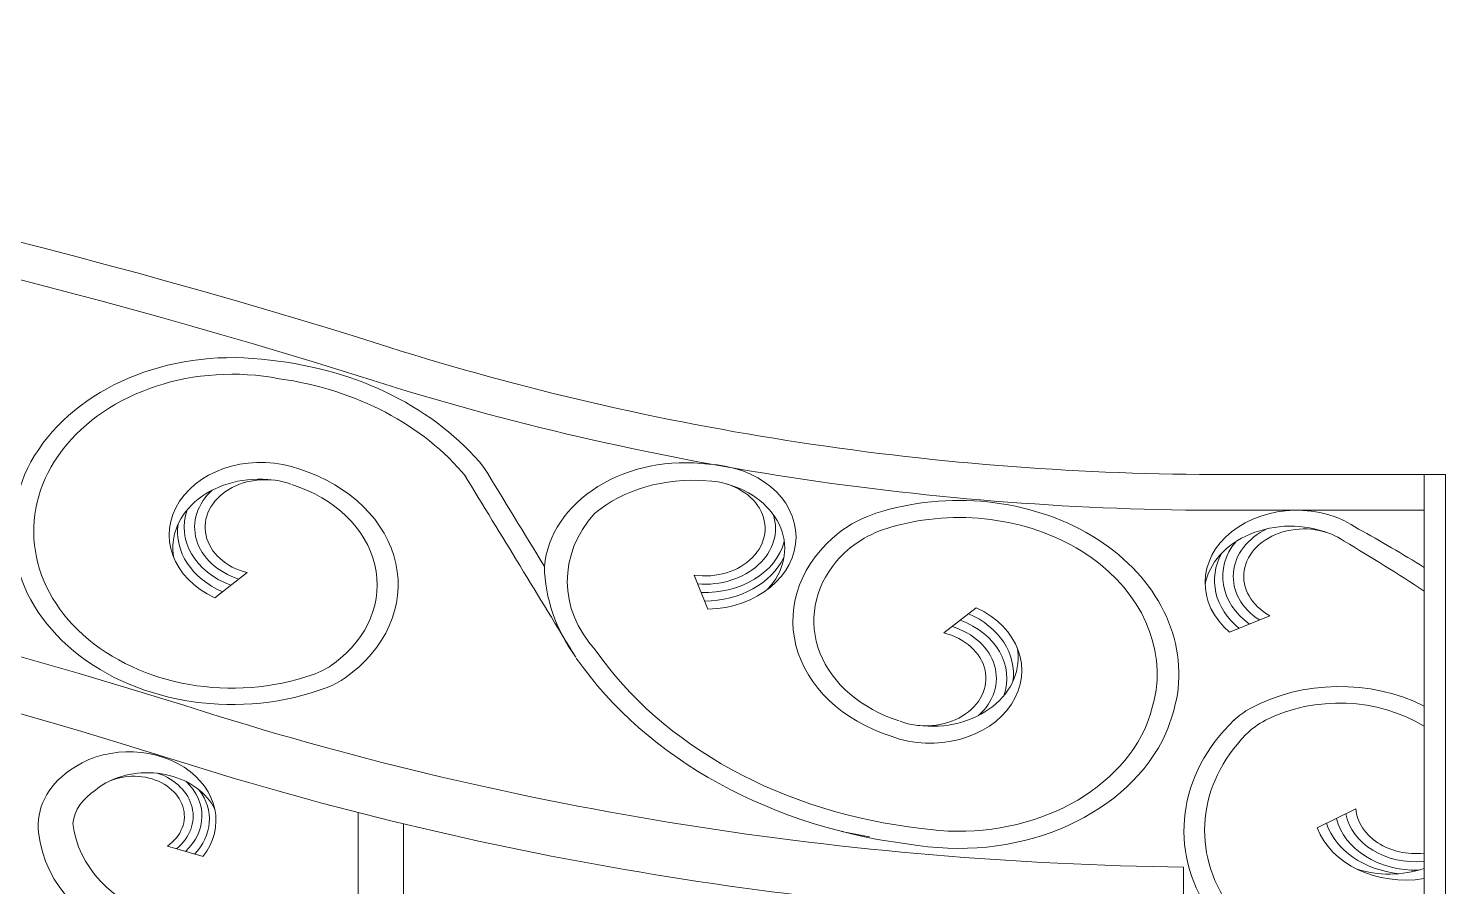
# Model space of a CAD drawing. Header units: inches. Extents: x 16.3 to 32.1, y 12.3 to 22.2.
# Drawn here: x 21.004 to 21.661, y 18.265 to 18.663 of the extents above; entities that cross this region are included whole.
import ezdxf

# ---------------------------------------------------------------- set-up
doc = ezdxf.new("R2010")
doc.units = ezdxf.units.IN
doc.header["$MEASUREMENT"] = 0

msp = doc.modelspace()

# ---------------------------------------------------------------- linework, layer by layer
at = {"lineweight": 9}
for p, q in [((21.55904, 18.45617), (21.65059, 18.45617)), ((21.65059, 18.45617), (21.65059, 16.65912)), ((21.65059, 18.45617), (21.66059, 18.45617)), ((21.66059, 18.45617), (21.66059, 16.65912)), ((21.55904, 18.43962), (21.65059, 18.43962)), ((21.09035, 18.39908), (21.1053, 18.41075)), ((21.31877, 18.39373), (21.31239, 18.40956)), ((21.44302, 18.39444), (21.42806, 18.38278)), ((21.56051, 18.38308), (21.57912, 18.39077)), ((21.15675, 18.15827), (21.15675, 18.2995)), ((21.6011, 18.29248), (21.619, 18.30117)), ((21.17767, 18.15827), (21.17767, 18.2943)), ((21.39357, 18.28825), (21.38072, 18.29076)), ((21.08482, 18.27908), (21.0683, 18.28396)), ((21.53913, 18.27424), (21.53913, 17.6204))]:
    msp.add_line(p, q, dxfattribs=at)
for centre, major_axis, start_param, end_param in [((20.2006, 16.59431), (-2.61432, 0), 4.332138, 4.712389), ((20.2006, 16.59431), (2.5934, 0), 1.190545, 1.557478), ((21.09831, 18.42999), (-0.1016, 0), 4.538077, 8.302647), ((21.55904, 19.28366), (-1.04573, 0), 1.190545, 1.570796), ((21.09836, 18.42993), (-0.09196, 0), 4.473672, 8.269055), ((21.09776, 18.39976), (0.13945, 0), 0.572463, 1.440153), ((21.09776, 18.39976), (0.13945, 0), 0.572463, 1.440153), ((21.09776, 18.39976), (0.12941, 0), 0.572463, 1.397297), ((21.55904, 19.28366), (-1.06664, 0), 1.190545, 1.570796), ((20.2006, 16.59431), (-2.38426, 0), 4.332138, 4.610005), ((21.11162, 18.42821), (-0.04251, 0), 4.274116, 7.329941), ((21.30817, 18.40999), (-0.06532, 0), 4.545404, 6.212861), ((21.31708, 18.42734), (-0.04251, 0), 1.610639, 4.666464), ((21.11085, 18.42239), (0.04001, 0), 1.409638, 3.296404), ((21.11365, 18.43178), (-0.02786, 0), 4.271163, 7.549895), ((21.10223, 18.40513), (-0.07301, 0), 2.297439, 4.327167), ((-38.76352, -4.50066), (66.61815, 0), 0.448793, 0.450575), ((-38.76352, -4.50066), (-66.62819, 0), 3.5912, 3.592167), ((21.31181, 18.40346), (0.0633, 0), 1.471821, 2.37581), ((21.31739, 18.43125), (-0.02786, 0), 1.390685, 4.669418), ((21.11365, 18.43178), (0.03271, 0), 2.411066, 4.330942), ((21.10223, 18.40513), (0.0633, 0), -0.813164, 1.185574), ((21.31433, 18.42191), (-0.04001, 0), 2.502584, 4.38935), ((21.43506, 18.36354), (0.10193, 0), -0.115083, 1.957511), ((20.2006, 16.59431), (-2.35288, 0), 4.332138, 4.59522), ((21.43506, 18.36354), (-0.09189, 0), 3.040468, 5.05665), ((21.59162, 18.406), (0.04251, 0), 0.83548, 3.891305), ((21.11365, 18.43178), (-0.03757, 0), -0.275867, 1.133652), ((21.32251, 18.40678), (0.0689, 0), 2.527956, 3.764843), ((21.31739, 18.43125), (-0.03271, 0), 1.468046, 3.387922), ((21.41614, 18.4003), (0.05176, 0), 1.957511, 2.354698), ((21.58873, 18.40061), (0.04001, 0), 1.112594, 2.99936), ((21.11317, 18.42971), (-0.04015, 0), -0.11184, 1.069894), ((21.43114, 18.38839), (0.07301, 0), 2.354698, 4.327167), ((21.42151, 18.39343), (0.05176, 0), 1.915057, 2.557628), ((21.59488, 18.40895), (0.03271, 0), 2.114022, 4.033898), ((21.59488, 18.40895), (-0.02786, 0), 3.974119, 7.252852), ((21.3113, 18.07549), (-0.54513, 0), 4.040591, 4.110087), ((21.31739, 18.43125), (0.03757, 0), 4.665336, 6.074855), ((21.59488, 18.40895), (-0.03757, 0), -0.57291, 0.836608), ((21.13031, 17.91037), (-0.81053, 0), 4.015421, 4.073511), ((21.31659, 18.42924), (0.04015, 0), -1.554091, -0.372358), ((21.43114, 18.38839), (0.0633, 0), 2.557628, 4.327167), ((21.59365, 18.40708), (-0.04015, 0), -0.408884, 0.77285), ((21.35419, 18.41499), (0.11119, 0), 3.157199, 3.658426), ((21.42174, 18.36532), (-0.04251, 0), 1.132524, 4.188349), ((21.41972, 18.36175), (-0.03757, 0), 2.865726, 4.275245), ((21.4202, 18.36382), (0.04015, 0), -0.11184, 1.069894), ((21.41972, 18.36175), (-0.02786, 0), 1.12957, 4.408303), ((21.41972, 18.36175), (0.03271, 0), -0.730527, 1.189349), ((21.44673, 18.45305), (-0.20542, 0), 0.501099, 1.428986), ((21.42252, 18.37114), (-0.04001, 0), 1.409638, 3.296404), ((21.12084, 18.38956), (0.03622, 0), -1.155723, -0.813164), ((21.44673, 18.45305), (-0.21545, 0), 0.501099, 1.427879), ((21.12667, 18.38337), (0.03622, 0), -1.12213, -0.844154), ((21.61137, 18.30016), (0.07301, 0), 1.003745, 2.172851), ((21.39867, 18.37023), (0.12903, 0), -0.318692, -0.137843), ((21.39648, 18.37067), (0.14136, 0), -0.312169, -0.147128), ((21.61137, 18.30016), (0.0633, 0), 0.902646, 2.141861), ((21.55904, 19.28366), (-1.27579, 0), 1.190545, 1.555191), ((21.64093, 18.29119), (-0.1016, 0), -0.690765, 1.666012), ((21.59054, 18.32415), (-0.03622, 0), -0.968741, -0.690765), ((21.59674, 18.31818), (-0.03622, 0), -0.999731, -0.657172), ((21.43506, 18.36354), (-0.10193, 0), 1.383182, 2.79738), ((21.43506, 18.36354), (-0.09189, 0), 1.380775, 2.786183), ((21.64087, 18.29124), (-0.09196, 0), -0.657172, 1.676744), ((21.05059, 18.29583), (0.04024, 0), -0.553807, 2.327119), ((21.55904, 19.28366), (1.30716, 0), 4.332138, 4.673148), ((21.05146, 18.29348), (-0.04302, 0), -0.847248, 0.093423), ((21.05278, 18.29782), (-0.0234, 0), 2.296009, 5.574742), ((21.059, 18.29138), (-0.03361, 0), 3.514676, 5.294674), ((21.05278, 18.29782), (0.02748, 0), -0.768222, 1.151653), ((21.05238, 18.29254), (0.02795, 0), 2.241714, 3.054442), ((21.05278, 18.29782), (0.03155, 0), -0.712526, 0.696993), ((21.05404, 18.29636), (-0.03372, 0), 2.492825, 3.674559), ((21.6468, 18.30254), (-0.03757, 0), 0.195046, 1.604564), ((21.6468, 18.30254), (0.03271, 0), 3.280941, 4.828376), ((21.6468, 18.30254), (0.02786, 0), 3.20358, 4.848703), ((21.08787, 18.29551), (0.07952, 0), 3.224333, 4.361136), ((21.09096, 18.29905), (-0.06667, 0), 0.087, 1.185726), ((21.64194, 18.30184), (-0.04251, 0), 0.281942, 1.775761), ((21.64415, 18.30267), (-0.04015, 0), 0.258804, 1.440537), ((21.63461, 18.30264), (0.04001, 0), 4.315479, 5.123254)]:
    msp.add_ellipse(centre, major_axis=major_axis, ratio=0.79131, start_param=start_param, end_param=end_param, dxfattribs=at)

doc.saveas('drawing.dxf')
